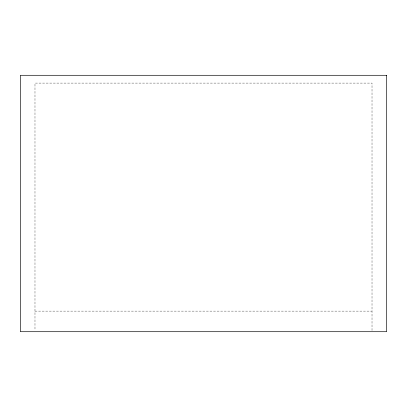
<?xml version="1.0" encoding="UTF-8"?>
<svg xmlns="http://www.w3.org/2000/svg" width="407" height="407" viewBox="0 0 407 407"><rect width="100%" height="100%" fill="white"/><g stroke="black" fill="none" stroke-linecap="round" stroke-linejoin="round"><path stroke-width="0.31" stroke-dasharray="2.04 1.53" d="M34.982 311.116L372.018 311.116M372.018 330.459L372.018 83.094L34.982 83.094L34.982 330.459"/><path stroke-width="0.61" d="M386.65 75.295L20.35 75.295L20.35 331.705L386.65 331.705L386.65 75.295"/></g></svg>
